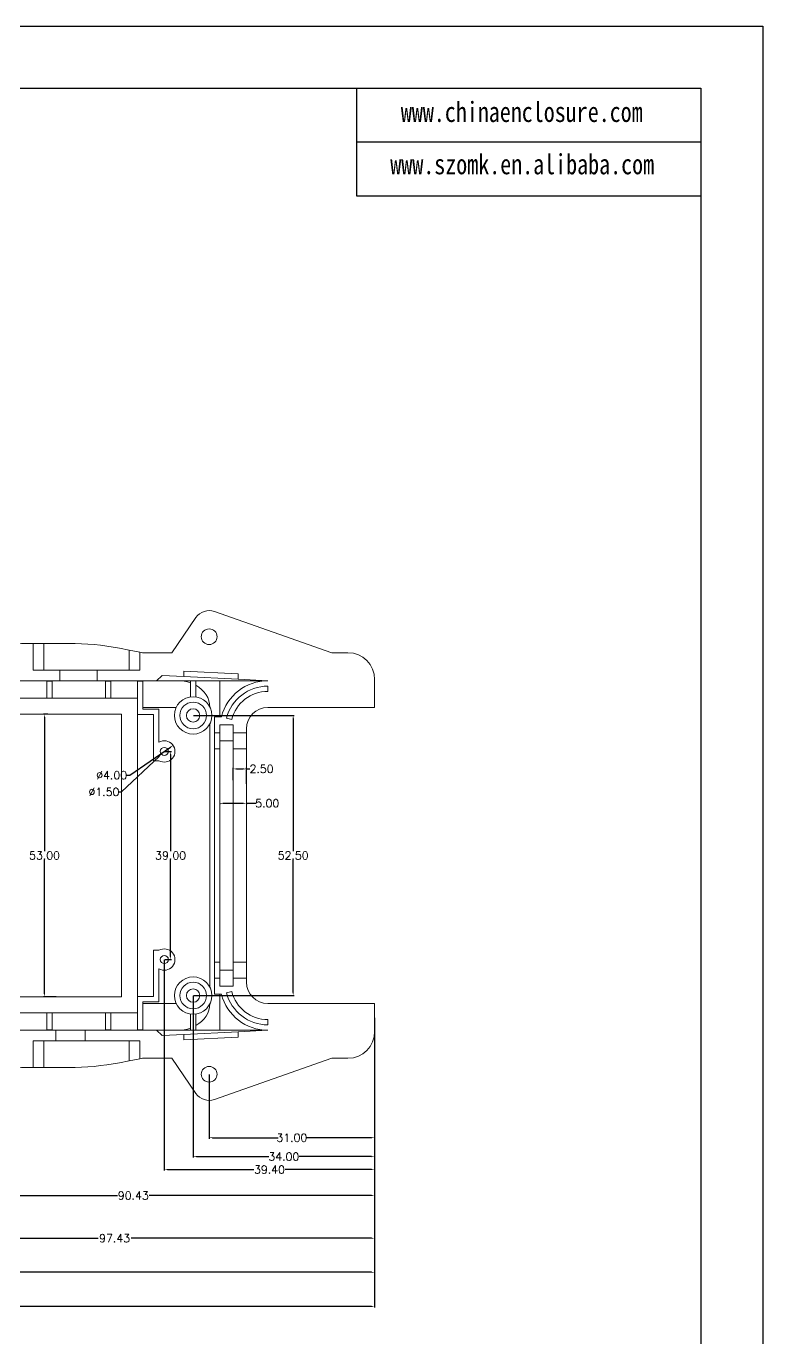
# Model space of a CAD drawing. Header units: inches. Extents: x 1430 to 4816, y 541 to 1061.
# Drawn here: x 1981.7 to 2119.6, y 814.8 to 1060.6 of the extents above; entities that cross this region are included whole.
import ezdxf

# ---------------------------------------------------------------- set-up
doc = ezdxf.new("R2010")
doc.units = ezdxf.units.IN
doc.layers.add('文字', color=81, linetype='Continuous')
doc.styles.get("Standard").update_dxf_attribs({"font": 'txt', "bigfont": 'gbcbig.shx'})
doc.styles.add('宋体', font='', dxfattribs={"width": 0.8, "height": 3.5})
doc.styles.get('宋体').set_extended_font_data('SimSun')
doc.dimstyles.new('2', dxfattribs={"dimtxt": 1.5, "dimasz": 0.6, "dimexe": 0.18, "dimexo": 0.0625, "dimgap": 0.09, "dimtad": 0, "dimtih": 1, "dimtoh": 1, "dimzin": 0, "dimdsep": 46, "dimtxsty": 'Standard', "dimcen": 0, "dimadec": 0, "dimazin": 2, "dimtfac": 1, "dimtofl": 0, "dimtmove": 0, "dimatfit": 3, "dimfxl": 1, "dimtolj": 1, "dimtzin": 0, "dimarcsym": 0})

# ---------------------------------------------------------------- blocks, each defined once
blk = doc.blocks.new('*D212')
at = {"color": 0, "lineweight": -2}
for p, q in [((1985.68, 931.64), (1984.91, 931.64)), ((1985.09, 931.04), (1985.09, 905.98)), ((1985.09, 879.24), (1985.09, 904.3)), ((1987.25, 878.64), (1984.91, 878.64))]:
    blk.add_line(p, q, dxfattribs=at)
at = {"color": 0}
for points in [[(1984.99, 931.04), (1985.19, 931.04), (1985.09, 931.64)], [(1984.99, 879.24), (1985.19, 879.24), (1985.09, 878.64)]]:
    blk.add_solid(points, dxfattribs=at)
at = {"layer": 'Defpoints', "color": 0}
for p in [(1985.09, 931.64), (1985.74, 931.64), (1987.32, 878.64)]:
    blk.add_point(p, dxfattribs=at)
at = {"color": 0, "insert": (1985.09, 905.14), "char_height": 1.5, "attachment_point": 5}
blk.add_mtext('\\A1;53.00', dxfattribs=at)
blk = doc.blocks.new('*D213')
at = {"color": 0, "lineweight": -2}
for p, q in [((2007.59, 924.64), (2008.88, 924.64)), ((2008.7, 924.04), (2008.7, 905.98)), ((2008.7, 886.24), (2008.7, 904.3)), ((2007.59, 885.64), (2008.88, 885.64))]:
    blk.add_line(p, q, dxfattribs=at)
at = {"color": 0}
for points in [[(2008.6, 924.04), (2008.8, 924.04), (2008.7, 924.64)], [(2008.6, 886.24), (2008.8, 886.24), (2008.7, 885.64)]]:
    blk.add_solid(points, dxfattribs=at)
at = {"layer": 'Defpoints', "color": 0}
for p in [(2007.52, 924.64), (2007.52, 885.64), (2008.7, 885.64)]:
    blk.add_point(p, dxfattribs=at)
at = {"color": 0, "insert": (2008.7, 905.14), "char_height": 1.5, "attachment_point": 5}
blk.add_mtext('\\A1;39.00', dxfattribs=at)
blk = doc.blocks.new('*D214')
at = {"color": 0, "lineweight": -2}
for p, q in [((2012.99, 931.39), (2031.84, 931.39)), ((2031.66, 930.79), (2031.66, 905.98)), ((2031.66, 879.49), (2031.66, 904.3)), ((2012.99, 878.89), (2031.84, 878.89))]:
    blk.add_line(p, q, dxfattribs=at)
at = {"color": 0}
for points in [[(2031.56, 930.79), (2031.76, 930.79), (2031.66, 931.39)], [(2031.56, 879.49), (2031.76, 879.49), (2031.66, 878.89)]]:
    blk.add_solid(points, dxfattribs=at)
at = {"layer": 'Defpoints', "color": 0}
for p in [(2012.92, 931.39), (2012.92, 878.89), (2031.66, 878.89)]:
    blk.add_point(p, dxfattribs=at)
at = {"color": 0, "insert": (2031.66, 905.14), "char_height": 1.5, "attachment_point": 5}
blk.add_mtext('\\A1;52.50', dxfattribs=at)
blk = doc.blocks.new('*D215')
at = {"color": 0, "lineweight": -2}
for p, q in [((2046.92, 874.71), (2046.92, 852.07)), ((2015.92, 864.08), (2015.92, 852.07)), ((2016.52, 852.25), (2028.83, 852.25)), ((2046.32, 852.25), (2034.01, 852.25))]:
    blk.add_line(p, q, dxfattribs=at)
at = {"color": 0}
for points in [[(2016.52, 852.35), (2016.52, 852.15), (2015.92, 852.25)], [(2046.32, 852.35), (2046.32, 852.15), (2046.92, 852.25)]]:
    blk.add_solid(points, dxfattribs=at)
at = {"layer": 'Defpoints', "color": 0}
for p in [(2046.92, 874.77), (2015.92, 864.14), (2015.92, 852.25)]:
    blk.add_point(p, dxfattribs=at)
at = {"color": 0, "insert": (2031.42, 852.25), "char_height": 1.5, "attachment_point": 5}
blk.add_mtext('\\A1;31.00', dxfattribs=at)
blk = doc.blocks.new('*D191')
at = {"color": 0, "lineweight": -2}
for p, q in [((2012.92, 878.83), (2012.92, 848.52)), ((2046.92, 874.64), (2046.92, 848.52)), ((2013.52, 848.7), (2027.08, 848.7)), ((2046.32, 848.7), (2032.76, 848.7))]:
    blk.add_line(p, q, dxfattribs=at)
at = {"color": 0}
for points in [[(2013.52, 848.8), (2013.52, 848.6), (2012.92, 848.7)], [(2046.32, 848.8), (2046.32, 848.6), (2046.92, 848.7)]]:
    blk.add_solid(points, dxfattribs=at)
at = {"layer": 'Defpoints', "color": 0}
for p in [(2012.92, 878.89), (2046.92, 874.71), (2012.92, 848.7)]:
    blk.add_point(p, dxfattribs=at)
at = {"color": 0, "insert": (2029.92, 848.7), "char_height": 1.5, "attachment_point": 5}
blk.add_mtext('\\A1;34.00', dxfattribs=at)
blk = doc.blocks.new('*D192')
at = {"color": 0, "lineweight": -2}
for p, q in [((2007.52, 885.58), (2007.52, 846.09)), ((2046.92, 874.71), (2046.92, 846.09)), ((2008.12, 846.27), (2024.26, 846.27)), ((2046.32, 846.27), (2030.19, 846.27))]:
    blk.add_line(p, q, dxfattribs=at)
at = {"color": 0}
for points in [[(2008.12, 846.37), (2008.12, 846.17), (2007.52, 846.27)], [(2046.32, 846.37), (2046.32, 846.17), (2046.92, 846.27)]]:
    blk.add_solid(points, dxfattribs=at)
at = {"layer": 'Defpoints', "color": 0}
for p in [(2007.52, 885.64), (2046.92, 874.77), (2007.52, 846.27)]:
    blk.add_point(p, dxfattribs=at)
at = {"color": 0, "insert": (2027.22, 846.27), "char_height": 1.5, "attachment_point": 5}
blk.add_mtext('\\A1;39.40', dxfattribs=at)
blk = doc.blocks.new('*D216')
at = {"color": 0, "lineweight": -2}
for p, q in [((1956.5, 879.08), (1956.5, 841.23)), ((2046.92, 874.58), (2046.92, 841.23)), ((1957.1, 841.41), (1998.74, 841.41)), ((2046.32, 841.41), (2004.67, 841.41))]:
    blk.add_line(p, q, dxfattribs=at)
at = {"color": 0}
for points in [[(1957.1, 841.51), (1957.1, 841.31), (1956.5, 841.41)], [(2046.32, 841.51), (2046.32, 841.31), (2046.92, 841.41)]]:
    blk.add_solid(points, dxfattribs=at)
at = {"layer": 'Defpoints', "color": 0}
for p in [(1956.5, 879.14), (2046.92, 874.64), (1956.5, 841.41)]:
    blk.add_point(p, dxfattribs=at)
at = {"color": 0, "insert": (2001.71, 841.41), "char_height": 1.5, "attachment_point": 5}
blk.add_mtext('\\A1;90.43', dxfattribs=at)
blk = doc.blocks.new('*D193')
at = {"color": 0, "lineweight": -2}
for p, q in [((1949.5, 879.08), (1949.5, 833.23)), ((2046.92, 874.52), (2046.92, 833.23)), ((1950.1, 833.41), (1995.12, 833.41)), ((2046.32, 833.41), (2001.3, 833.41))]:
    blk.add_line(p, q, dxfattribs=at)
at = {"color": 0}
for points in [[(1950.1, 833.51), (1950.1, 833.31), (1949.5, 833.41)], [(2046.32, 833.51), (2046.32, 833.31), (2046.92, 833.41)]]:
    blk.add_solid(points, dxfattribs=at)
at = {"layer": 'Defpoints', "color": 0}
for p in [(1949.5, 879.14), (2046.92, 874.58), (2046.92, 833.41)]:
    blk.add_point(p, dxfattribs=at)
at = {"color": 0, "insert": (1998.21, 833.41), "char_height": 1.5, "attachment_point": 5}
blk.add_mtext('\\A1;97.43', dxfattribs=at)
blk = doc.blocks.new('*D194')
at = {"color": 0, "lineweight": -2}
for p, q in [((1899.5, 879.08), (1899.5, 826.85)), ((2046.92, 874.46), (2046.92, 826.85)), ((1900.1, 827.03), (1969.62, 827.03)), ((2046.32, 827.03), (1976.8, 827.03))]:
    blk.add_line(p, q, dxfattribs=at)
at = {"color": 0}
for points in [[(1900.1, 827.13), (1900.1, 826.93), (1899.5, 827.03)], [(2046.32, 827.13), (2046.32, 826.93), (2046.92, 827.03)]]:
    blk.add_solid(points, dxfattribs=at)
at = {"layer": 'Defpoints', "color": 0}
for p in [(1899.5, 879.14), (2046.92, 874.52), (2046.92, 827.03)]:
    blk.add_point(p, dxfattribs=at)
at = {"color": 0, "insert": (1973.21, 827.03), "char_height": 1.5, "attachment_point": 5}
blk.add_mtext('\\A1;147.43', dxfattribs=at)
blk = doc.blocks.new('*D195')
at = {"color": 0, "lineweight": -2}
for p, q in [((1882.92, 880.58), (1882.92, 820.44)), ((2046.92, 874.39), (2046.92, 820.44)), ((1883.52, 820.62), (1961.58, 820.62)), ((2046.32, 820.62), (1968.26, 820.62))]:
    blk.add_line(p, q, dxfattribs=at)
at = {"color": 0}
for points in [[(1883.52, 820.72), (1883.52, 820.52), (1882.92, 820.62)], [(2046.32, 820.72), (2046.32, 820.52), (2046.92, 820.62)]]:
    blk.add_solid(points, dxfattribs=at)
at = {"layer": 'Defpoints', "color": 0}
for p in [(1882.92, 880.64), (2046.92, 874.46), (1882.92, 820.62)]:
    blk.add_point(p, dxfattribs=at)
at = {"color": 0, "insert": (1964.92, 820.62), "char_height": 1.5, "attachment_point": 5}
blk.add_mtext('\\A1;164.00', dxfattribs=at)
blk = doc.blocks.new('*D222')
at = {"color": 0, "lineweight": -2}
for p, q in [((2001.09, 920.19), (2008.67, 925.44)), ((2000.49, 920.19), (2001.09, 920.19))]:
    blk.add_line(p, q, dxfattribs=at)
at = {"color": 0}
blk.add_solid([(2008.62, 925.52), (2008.73, 925.36), (2009.17, 925.78)], dxfattribs=at)
at = {"layer": 'Defpoints', "color": 0}
for p in [(2009.17, 925.78), (2005.88, 923.51)]:
    blk.add_point(p, dxfattribs=at)
at = {"color": 0, "insert": (1997.65, 920.19), "char_height": 1.5, "attachment_point": 5}
blk.add_mtext('\\A1;∅4.00', dxfattribs=at)
blk = doc.blocks.new('*D223')
at = {"color": 0, "lineweight": -2}
for p, q in [((1999.52, 917.05), (2006.54, 923.71)), ((1998.92, 917.05), (1999.52, 917.05))]:
    blk.add_line(p, q, dxfattribs=at)
at = {"color": 0}
blk.add_solid([(2006.48, 923.79), (2006.61, 923.64), (2006.98, 924.13)], dxfattribs=at)
at = {"layer": 'Defpoints', "color": 0}
for p in [(2008.07, 925.16), (2006.98, 924.13)]:
    blk.add_point(p, dxfattribs=at)
at = {"color": 0, "insert": (1996.21, 917.05), "char_height": 1.5, "attachment_point": 5}
blk.add_mtext('\\A1;∅1.50', dxfattribs=at)
blk = doc.blocks.new('*D224')
at = {"color": 0, "lineweight": -2}
for p, q in [((2020.42, 919.24), (2020.42, 921.55)), ((2021.02, 921.37), (2022.32, 921.37)), ((2022.92, 918.55), (2022.92, 921.55)), ((2022.92, 921.37), (2023.52, 921.37))]:
    blk.add_line(p, q, dxfattribs=at)
at = {"color": 0}
for points in [[(2021.02, 921.47), (2021.02, 921.27), (2020.42, 921.37)], [(2022.32, 921.47), (2022.32, 921.27), (2022.92, 921.37)]]:
    blk.add_solid(points, dxfattribs=at)
at = {"layer": 'Defpoints', "color": 0}
for p in [(2022.92, 921.37), (2020.42, 919.17), (2022.92, 918.49)]:
    blk.add_point(p, dxfattribs=at)
at = {"color": 0, "insert": (2025.74, 921.37), "char_height": 1.5, "attachment_point": 5}
blk.add_mtext('\\A1;2.50', dxfattribs=at)
blk = doc.blocks.new('*D225')
at = {"color": 0, "lineweight": -2}
for p, q in [((2017.92, 914.97), (2017.92, 914.74)), ((2018.52, 914.92), (2022.32, 914.92)), ((2022.92, 914.97), (2022.92, 914.74)), ((2022.92, 914.92), (2024.72, 914.92))]:
    blk.add_line(p, q, dxfattribs=at)
at = {"color": 0}
for points in [[(2018.52, 915.02), (2018.52, 914.82), (2017.92, 914.92)], [(2022.32, 915.02), (2022.32, 914.82), (2022.92, 914.92)]]:
    blk.add_solid(points, dxfattribs=at)
at = {"layer": 'Defpoints', "color": 0}
for p in [(2017.92, 915.03), (2022.92, 915.03), (2022.92, 914.92)]:
    blk.add_point(p, dxfattribs=at)
at = {"color": 0, "insert": (2026.81, 914.92), "char_height": 1.5, "attachment_point": 5}
blk.add_mtext('\\A1;5.00', dxfattribs=at)

msp = doc.modelspace()

# ---------------------------------------------------------------- linework, layer by layer
for p, q in [((1430.024, 1060.556), (2119.628, 1060.556)), ((2119.628, 1060.556), (2119.628, 572.957)), ((1447.868, 1048.946), (2108.019, 1048.946)), ((2043.522, 1048.946), (2043.522, 1028.791)), ((2108.019, 1048.946), (2108.019, 584.566)), ((2043.522, 1038.869), (2108.019, 1038.869)), ((2043.522, 1028.791), (2108.019, 1028.791))]:
    msp.add_line(p, q)
at = {"color": 7, "linetype": 'Continuous', "lineweight": 15}
for p, q in [((2008.923, 943.144), (2013.45, 949.74)), ((2016.918, 950.873), (2038.923, 943.144)), ((1982.748, 944.894), (1982.923, 944.894)), ((1982.923, 939.894), (1982.923, 944.894)), ((1982.923, 944.894), (1984.923, 944.894)), ((1984.923, 944.894), (1984.923, 939.894)), ((1984.923, 944.894), (1989.607, 944.894)), ((2000.923, 943.63), (1999.151, 943.975)), ((2000.923, 939.894), (2000.923, 943.63)), ((2000.923, 943.63), (2002.923, 943.241)), ((2002.923, 939.894), (2002.923, 943.241)), ((2002.923, 943.241), (2003.423, 943.144)), ((2003.423, 943.144), (2008.923, 943.144)), ((2038.923, 943.144), (2041.923, 943.144)), ((1987.923, 939.894), (1982.923, 939.894)), ((1987.923, 937.894), (1987.923, 939.894)), ((1994.923, 939.894), (1987.923, 939.894)), ((1994.923, 937.894), (1994.923, 939.894)), ((2002.923, 939.894), (1994.923, 939.894)), ((2011.15, 939.693), (2021.346, 939.177)), ((2011.15, 938.692), (2011.15, 939.693)), ((2021.346, 939.177), (2021.346, 938.176)), ((1916.562, 937.894), (1987.923, 937.894)), ((1985.523, 937.793), (1986.523, 937.793)), ((1985.523, 937.793), (1985.523, 934.644)), ((1986.523, 934.644), (1986.523, 937.793)), ((1987.923, 937.894), (1994.923, 937.894)), ((1994.923, 937.894), (2006.047, 937.894)), ((1996.523, 937.793), (1997.523, 937.793)), ((1996.523, 937.793), (1996.523, 934.644)), ((1997.523, 934.644), (1997.523, 937.793)), ((2002.523, 937.793), (2003.523, 937.793)), ((2002.523, 937.793), (2002.523, 931.56)), ((2003.523, 932.56), (2003.523, 937.793)), ((2006.047, 937.894), (2007.144, 938.894)), ((2026.923, 937.894), (2006.047, 937.894)), ((2007.144, 938.894), (2011.15, 938.692)), ((2021.346, 938.176), (2011.15, 938.692)), ((2012.423, 934.858), (2012.423, 937.894)), ((2013.423, 937.894), (2013.423, 934.858)), ((2017.923, 931.144), (2017.923, 937.894)), ((2021.346, 938.176), (2026.923, 937.894)), ((2026.923, 936.894), (2026.923, 935.894)), ((2046.923, 938.144), (2046.923, 932.894)), ((1976.523, 934.644), (1985.523, 934.644)), ((1985.523, 934.644), (1986.523, 934.644)), ((1986.523, 934.644), (1996.523, 934.644)), ((1996.523, 934.644), (1997.523, 934.644)), ((1997.523, 934.644), (2002.523, 934.644)), ((1968.523, 931.644), (1999.523, 931.644)), ((1999.523, 931.644), (1999.523, 878.644)), ((2009.761, 932.894), (2003.523, 932.894)), ((2006.523, 932.56), (2003.523, 932.56)), ((2006.523, 926.376), (2006.523, 932.56)), ((2026.923, 932.894), (2046.923, 932.894)), ((2002.523, 931.56), (2005.523, 931.56)), ((2002.523, 878.728), (2002.523, 931.56)), ((2005.523, 931.56), (2005.523, 922.912)), ((2016.058, 929.837), (2016.058, 880.452)), ((2016.923, 931.144), (2016.923, 928.144)), ((2018.209, 931.144), (2016.923, 931.144)), ((2017.923, 929.644), (2017.923, 928.144)), ((2020.423, 929.644), (2017.923, 929.644)), ((2020.146, 930.644), (2019.177, 930.894)), ((2020.423, 928.144), (2020.423, 929.644)), ((2017.923, 928.144), (2016.923, 928.144)), ((2016.923, 925.144), (2016.923, 928.144)), ((2017.923, 925.144), (2017.923, 928.144)), ((2022.923, 928.144), (2020.423, 928.144)), ((2020.423, 928.144), (2020.423, 925.144)), ((2022.923, 928.144), (2022.923, 928.894)), ((2022.923, 928.144), (2022.923, 925.144)), ((2017.923, 925.144), (2016.923, 925.144)), ((2016.923, 925.144), (2016.923, 885.144)), ((2020.423, 926.644), (2017.923, 926.644)), ((2017.923, 885.144), (2017.923, 925.144)), ((2022.923, 925.144), (2020.423, 925.144)), ((2020.423, 925.144), (2020.423, 885.144)), ((2022.923, 925.144), (2022.923, 885.144)), ((2005.523, 922.912), (2006.523, 922.912)), ((2005.523, 878.728), (2005.523, 887.376)), ((2005.523, 887.376), (2006.523, 887.376)), ((2016.923, 885.144), (2017.923, 885.144)), ((2016.923, 882.144), (2016.923, 885.144)), ((2017.923, 882.144), (2017.923, 885.144)), ((2020.423, 885.144), (2022.923, 885.144)), ((2020.423, 885.144), (2020.423, 882.144)), ((2022.923, 885.144), (2022.923, 882.144)), ((2006.523, 883.912), (2006.523, 877.728)), ((2017.923, 883.644), (2020.423, 883.644)), ((2016.923, 882.144), (2016.923, 879.144)), ((2017.923, 882.144), (2016.923, 882.144)), ((2017.923, 882.144), (2017.923, 880.644)), ((2017.923, 880.644), (2020.423, 880.644)), ((2020.423, 880.644), (2020.423, 882.144)), ((2022.923, 882.144), (2020.423, 882.144)), ((2022.923, 881.394), (2022.923, 882.144)), ((1999.523, 878.644), (1968.523, 878.644)), ((2002.523, 872.495), (2002.523, 878.728)), ((2002.523, 878.728), (2005.523, 878.728)), ((2006.523, 877.728), (2003.523, 877.728)), ((2003.523, 877.728), (2003.523, 872.495)), ((2016.923, 879.144), (2018.209, 879.144)), ((2017.923, 872.394), (2017.923, 879.144)), ((2020.146, 879.644), (2019.177, 879.394)), ((1985.523, 875.644), (1976.523, 875.644)), ((1985.523, 875.644), (1986.523, 875.644)), ((1985.523, 872.495), (1985.523, 875.644)), ((1996.523, 875.644), (1986.523, 875.644)), ((1986.523, 875.644), (1986.523, 872.495)), ((1996.523, 875.644), (1997.523, 875.644)), ((1996.523, 872.495), (1996.523, 875.644)), ((2002.523, 875.644), (1997.523, 875.644)), ((1997.523, 875.644), (1997.523, 872.495)), ((2003.523, 877.394), (2009.761, 877.394)), ((2012.423, 875.43), (2012.423, 872.394)), ((2013.423, 872.394), (2013.423, 875.43)), ((2026.923, 877.394), (2046.923, 877.394)), ((2046.923, 877.394), (2046.923, 872.144)), ((2026.923, 873.394), (2026.923, 874.394)), ((1987.173, 872.394), (1916.562, 872.394)), ((1987.173, 870.394), (1982.923, 870.394)), ((1982.923, 870.394), (1982.923, 865.394)), ((1984.923, 870.394), (1984.923, 865.394)), ((1986.523, 872.495), (1985.523, 872.495)), ((1987.173, 872.394), (1987.173, 870.394)), ((1992.673, 872.394), (1987.173, 872.394)), ((1987.173, 870.394), (1992.673, 870.394)), ((1992.673, 870.394), (1992.673, 872.394)), ((2006.047, 872.394), (1992.673, 872.394)), ((2002.923, 870.394), (1992.673, 870.394)), ((1997.523, 872.495), (1996.523, 872.495)), ((2000.923, 866.658), (2000.923, 870.394)), ((2003.523, 872.495), (2002.523, 872.495)), ((2002.923, 870.394), (2002.923, 867.047)), ((2006.047, 872.394), (2007.144, 871.394)), ((2026.923, 872.394), (2006.047, 872.394)), ((2007.144, 871.394), (2011.15, 871.597)), ((2021.346, 872.112), (2011.15, 871.597)), ((2011.15, 871.597), (2011.15, 870.595)), ((2011.15, 870.595), (2021.346, 871.111)), ((2021.346, 872.112), (2026.923, 872.394)), ((2021.346, 871.111), (2021.346, 872.112)), ((1982.923, 865.394), (1982.748, 865.394)), ((1984.923, 865.394), (1982.923, 865.394)), ((1984.923, 865.394), (1989.607, 865.394)), ((1999.151, 866.313), (2000.923, 866.658)), ((2002.923, 867.047), (2000.923, 866.658)), ((2002.923, 867.047), (2003.423, 867.144)), ((2003.423, 867.144), (2008.923, 867.144)), ((2008.923, 867.144), (2013.45, 860.548)), ((2016.918, 859.415), (2038.923, 867.144)), ((2038.923, 867.144), (2041.923, 867.144))]:
    msp.add_line(p, q, dxfattribs=at)
for centre, radius in [((2015.923, 946.144), 1.472), ((2012.923, 931.394), 3.5), ((2012.923, 931.394), 2.5), ((2012.923, 931.394), 1.25), ((2007.523, 924.644), 0.75), ((2007.523, 885.644), 0.75), ((2012.923, 878.894), 3.5), ((2012.923, 878.894), 2.5), ((2012.923, 878.894), 1.25), ((2015.923, 864.144), 1.472)]:
    msp.add_circle(centre, radius, dxfattribs=at)
for centre, radius, start, end in [((2015.923, 948.043), 3, 70.64783, 145.53992), ((1982.748, 894.894), 50, 90, 93.03557), ((1989.607, 894.894), 50, 78.99646, 90), ((2041.923, 938.144), 5, 0, 90), ((2026.923, 928.894), 9, 90, 165.52249), ((2026.923, 928.894), 8, 90, 165.52249), ((2026.923, 928.894), 7, 90, 165.52249), ((2026.923, 928.894), 4, 90, 180), ((2007.523, 924.644), 2, 240, 120), ((2007.523, 885.644), 2, 240, 120), ((2026.923, 881.394), 4, 180, 270), ((2026.923, 881.394), 9, 194.47751, 270), ((2026.923, 881.394), 8, 194.47751, 270), ((2026.923, 881.394), 7, 194.47751, 270), ((2041.923, 872.144), 5, 270, 0), ((1982.748, 915.394), 50, 266.96443, 270), ((1989.607, 915.394), 50, 270, 281.00354), ((2015.923, 862.246), 3, 214.46008, 289.35217)]:
    msp.add_arc(centre, radius, start, end, dxfattribs=at)
for centre, start_param, end_param in [((2010.058, 932.894), 1.1655174, 1.5707963), ((2010.058, 932.894), 0.0116676, 0.9752734), ((2010.058, 877.394), 5.3079119, 6.2715177), ((2010.058, 877.394), 4.712389, 5.1176679)]:
    msp.add_ellipse(centre, major_axis=(6, 0), ratio=0.8333333, start_param=start_param, end_param=end_param, dxfattribs=at)

# ---------------------------------------------------------------- texts
at = {"layer": '文字', "color": 0, "char_height": 3.78384, "width": 66.47842, "attachment_point": 1, "style": '宋体'}
for s, insert in [('www.chinaenclosure.com', (2051.831, 1046.394)), ('www.szomk.en.alibaba.com', (2049.853, 1036.595))]:
    msp.add_mtext(s, dxfattribs=dict(at, insert=insert))

# ---------------------------------------------------------------- dimensions: what is measured, and where the dimension line sits
for base, p1, p2, picture, middle in [((1985.089, 931.644), (1987.317, 878.644), (1985.744, 931.644), '*D212', (1985.089, 905.144)), ((2031.658, 878.894), (2012.923, 931.394), (2012.923, 878.894), '*D214', (2031.658, 905.144)), ((2008.699, 885.644), (2007.523, 924.644), (2007.523, 885.644), '*D213', (2008.699, 905.144))]:
    dim = msp.add_linear_dim(base=base, p1=p1, p2=p2, angle=90, dimstyle='2')
    dim.commit()
    dim.dimension.update_dxf_attribs({"geometry": picture, "text_midpoint": middle})
for p1, p2, picture, middle in [((2008.067, 925.161), (2006.98, 924.128), '*D223', (1996.208, 917.046)), ((2005.879, 923.505), (2009.167, 925.783), '*D222', (1997.654, 920.19))]:
    dim = msp.add_diameter_dim_2p(p1=p1, p2=p2, dimstyle='2')
    dim.commit()
    dim.dimension.update_dxf_attribs({"geometry": picture, "text_midpoint": middle, "dimtype": 163})
for base, p1, p2, picture, middle in [((2022.923, 921.374), (2020.423, 919.173), (2022.923, 918.492), '*D224', (2025.738, 921.374)), ((2007.523, 846.269), (2046.923, 874.769), (2007.523, 885.644), '*D192', (2027.223, 846.269)), ((1882.923, 820.618), (2046.923, 874.457), (1882.923, 880.644), '*D195', (1964.923, 820.618)), ((2046.923, 827.027), (1899.495, 879.144), (2046.923, 874.519), '*D194', (1973.209, 827.027)), ((2046.923, 833.405), (1949.495, 879.144), (2046.923, 874.582), '*D193', (1998.209, 833.405)), ((1956.495, 841.413), (2046.923, 874.644), (1956.495, 879.144), '*D216', (2001.709, 841.413)), ((2012.923, 848.702), (2046.923, 874.707), (2012.923, 878.894), '*D191', (2029.923, 848.702)), ((2015.923, 852.251), (2046.923, 874.769), (2015.923, 864.144), '*D215', (2031.423, 852.251))]:
    dim = msp.add_linear_dim(base=base, p1=p1, p2=p2, dimstyle='2')
    dim.commit()
    dim.dimension.update_dxf_attribs({"geometry": picture, "text_midpoint": middle})
dim = msp.add_linear_dim(base=(2022.923, 914.924), p1=(2017.923, 915.029), p2=(2022.923, 915.029), dimstyle='2')
dim.commit()
dim.dimension.update_dxf_attribs({"geometry": '*D225', "text_midpoint": (2026.81, 914.924), "dimtype": 160})

doc.saveas('drawing.dxf')
